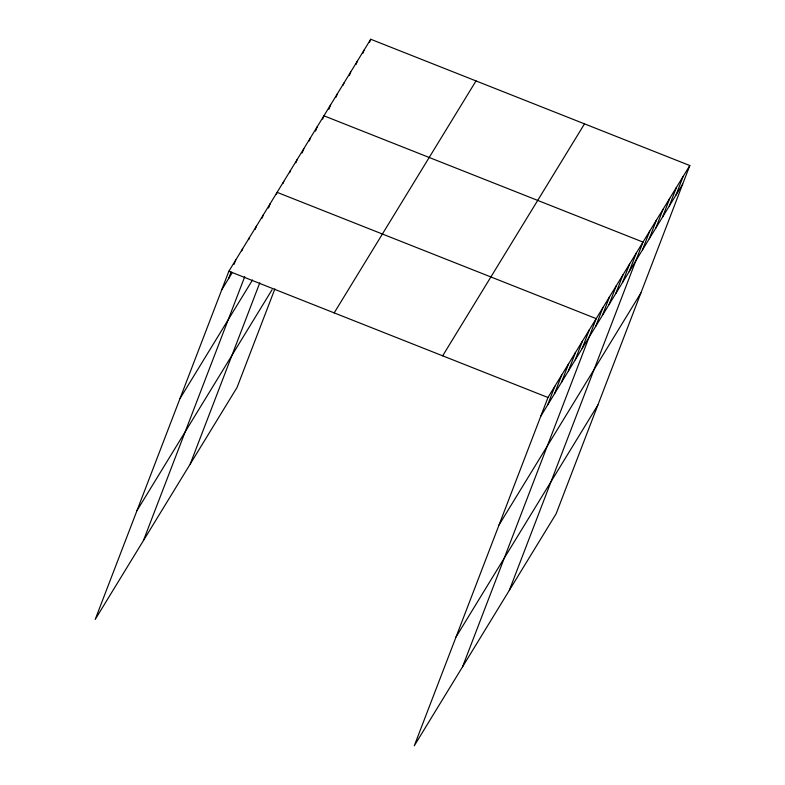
<?xml version="1.0" encoding="UTF-8"?>
<svg xmlns="http://www.w3.org/2000/svg" width="785" height="785" viewBox="0 0 785 785"><rect width="100%" height="100%" fill="white"/><g stroke="black" fill="none" stroke-linecap="round" stroke-linejoin="round"><path stroke-width="1.18" d="M689.809 165.537L547.969 397.504L414.284 745.75L556.123 513.792L689.809 165.537L370.716 39.25L228.877 271.208L95.191 619.463L237.031 387.496L274.878 288.929M228.602 278.596L231.133 272.012M234.077 264.329L235.765 259.943M241.809 250.876L242.653 248.678M248.698 239.602L249.542 237.413M255.164 229.436L256.43 226.149M262.062 218.171L263.318 214.874M268.529 207.996L270.207 203.609M143.419 540.59L244.714 276.703M276.261 194.543L277.105 192.345L596.188 318.632L462.512 666.887M282.943 183.602L283.787 181.413M289.636 172.671L290.47 170.473M295.896 162.829L297.162 159.541M302.166 152.987L303.844 148.6M309.27 140.957L310.536 137.669M315.541 131.124L317.218 126.728M190.225 464.043L259.786 282.835M322.645 119.084L323.911 115.797L643.003 242.084L509.318 590.34M328.915 109.252L330.593 104.866M336.019 97.222L337.285 93.925M343.123 85.182L343.967 82.994M349.394 75.35L350.659 72.053M356.076 64.409L357.342 61.122M362.768 53.478L364.024 50.181M369.45 42.537L370.716 39.25M547.694 404.883L554.858 386.23M554.583 393.619L561.746 374.965M561.471 382.344L568.634 363.7M568.36 371.079L575.523 352.436M575.258 359.815L582.411 341.171M582.146 348.55L589.299 329.896M595.717 326.344L602.88 307.7M602.409 315.413L609.562 296.759M609.091 304.472L616.254 285.828M615.783 293.541L622.937 274.887M622.466 282.6L629.629 263.956M629.158 271.669L636.311 253.025M642.522 249.797L649.686 231.153M649.215 238.866L656.368 220.212M655.897 227.925L663.06 209.281M662.589 216.994L669.742 198.34M669.271 206.053L676.434 187.409M675.963 195.122L683.117 176.478M221.713 289.861L232.36 272.444M179.961 398.633L252.505 280M136.943 510.692L272.101 289.665M334.174 312.891L476.014 80.924M442.661 355.821L584.511 123.863M540.806 416.148L682.646 184.19M499.054 524.92L640.894 292.952M456.036 636.978L597.876 405.021M228.877 271.208L547.969 397.504"/></g></svg>
